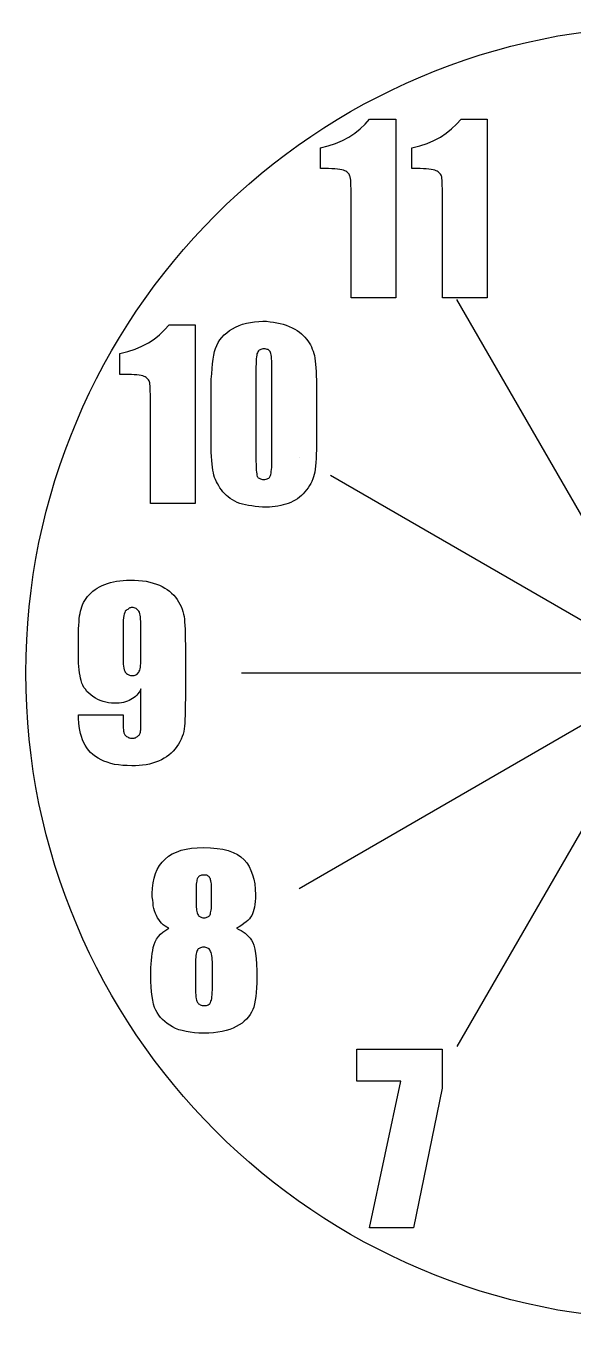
# Model space of a CAD drawing. Header units: metres. Extents: x -6 to 6, y -6 to 6.
# Drawn here: x -6 to -0.92, y -6 to 6 of the extents above; entities that cross this region are included whole.
import ezdxf

# ---------------------------------------------------------------- set-up
doc = ezdxf.new("R2010")
doc.units = ezdxf.units.M

msp = doc.modelspace()

# ---------------------------------------------------------------- linework, layer by layer
at = {"layer": '14', "color": 14, "linetype": 'CONTINUOUS'}
for p, q in [((-2.947, 5.004), (-2.897, 5.044)), ((-2.897, 5.044), (-2.851, 5.088)), ((-2.851, 5.088), (-2.81, 5.136)), ((-2.81, 5.136), (-2.567, 5.136)), ((-2.567, 5.136), (-2.567, 3.479)), ((-2.098, 5.004), (-2.049, 5.044)), ((-2.049, 5.044), (-2.003, 5.088)), ((-2.003, 5.088), (-1.961, 5.136)), ((-1.961, 5.136), (-1.719, 5.136)), ((-1.719, 5.136), (-1.719, 3.479)), ((-3.125, 4.91), (-3.062, 4.938)), ((-3.062, 4.938), (-3.002, 4.969)), ((-3.002, 4.969), (-2.947, 5.004)), ((-2.276, 4.91), (-2.213, 4.938)), ((-2.213, 4.938), (-2.153, 4.969)), ((-2.153, 4.969), (-2.098, 5.004)), ((-3.266, 4.87), (-3.194, 4.889)), ((-3.266, 4.677), (-3.266, 4.87)), ((-3.194, 4.889), (-3.125, 4.91)), ((-2.417, 4.87), (-2.345, 4.889)), ((-2.417, 4.677), (-2.417, 4.87)), ((-2.345, 4.889), (-2.276, 4.91)), ((-3.224, 4.677), (-3.266, 4.677)), ((-3.191, 4.677), (-3.224, 4.677)), ((-3.16, 4.675), (-3.191, 4.677)), ((-3.132, 4.674), (-3.16, 4.675)), ((-3.108, 4.672), (-3.132, 4.674)), ((-3.086, 4.669), (-3.108, 4.672)), ((-3.068, 4.666), (-3.086, 4.669)), ((-3.052, 4.662), (-3.068, 4.666)), ((-3.04, 4.657), (-3.052, 4.662)), ((-3.031, 4.652), (-3.04, 4.657)), ((-3.022, 4.646), (-3.031, 4.652)), ((-3.014, 4.64), (-3.022, 4.646)), ((-3.006, 4.632), (-3.014, 4.64)), ((-3, 4.625), (-3.006, 4.632)), ((-2.996, 4.617), (-3, 4.625)), ((-2.993, 4.608), (-2.996, 4.617)), ((-2.99, 4.599), (-2.993, 4.608)), ((-2.988, 4.586), (-2.99, 4.599)), ((-2.985, 4.569), (-2.988, 4.586)), ((-2.983, 4.548), (-2.985, 4.569)), ((-2.376, 4.677), (-2.417, 4.677)), ((-2.342, 4.677), (-2.376, 4.677)), ((-2.311, 4.675), (-2.342, 4.677)), ((-2.284, 4.674), (-2.311, 4.675)), ((-2.259, 4.672), (-2.284, 4.674)), ((-2.238, 4.669), (-2.259, 4.672)), ((-2.219, 4.666), (-2.238, 4.669)), ((-2.204, 4.662), (-2.219, 4.666)), ((-2.192, 4.657), (-2.204, 4.662)), ((-2.182, 4.652), (-2.192, 4.657)), ((-2.173, 4.646), (-2.182, 4.652)), ((-2.166, 4.64), (-2.173, 4.646)), ((-2.158, 4.632), (-2.166, 4.64)), ((-2.152, 4.625), (-2.158, 4.632)), ((-2.147, 4.617), (-2.152, 4.625)), ((-2.144, 4.608), (-2.147, 4.617)), ((-2.141, 4.599), (-2.144, 4.608)), ((-2.139, 4.586), (-2.141, 4.599)), ((-2.136, 4.569), (-2.139, 4.586)), ((-2.135, 4.548), (-2.136, 4.569)), ((-2.983, 4.52), (-2.983, 4.548)), ((-2.982, 4.49), (-2.983, 4.52)), ((-2.98, 4.454), (-2.982, 4.49)), ((-2.98, 4.413), (-2.98, 4.454)), ((-2.135, 4.52), (-2.135, 4.548)), ((-2.133, 4.49), (-2.135, 4.52)), ((-2.132, 4.454), (-2.133, 4.49)), ((-2.132, 4.413), (-2.132, 4.454)), ((-2.98, 4.367), (-2.98, 4.413)), ((-2.98, 3.479), (-2.98, 4.367)), ((-2.132, 4.367), (-2.132, 4.413)), ((-2.132, 3.479), (-2.132, 4.367)), ((-2.567, 3.479), (-2.98, 3.479)), ((-1.719, 3.479), (-2.132, 3.479)), ((-0.043, 0.074), (-2, 3.464)), ((-3.988, 3.234), (-3.953, 3.244)), ((-3.953, 3.244), (-3.916, 3.251)), ((-3.916, 3.251), (-3.879, 3.256)), ((-3.879, 3.256), (-3.839, 3.259)), ((-3.839, 3.259), (-3.8, 3.261)), ((-3.8, 3.261), (-3.766, 3.261)), ((-3.766, 3.261), (-3.732, 3.257)), ((-3.732, 3.257), (-3.701, 3.254)), ((-3.701, 3.254), (-3.671, 3.248)), ((-3.671, 3.248), (-3.64, 3.242)), ((-3.64, 3.242), (-3.611, 3.234)), ((-4.808, 3.096), (-4.759, 3.136)), ((-4.759, 3.136), (-4.713, 3.181)), ((-4.713, 3.181), (-4.671, 3.228)), ((-4.671, 3.228), (-4.429, 3.228)), ((-4.429, 3.228), (-4.429, 1.572)), ((-4.18, 3.112), (-4.159, 3.135)), ((-4.159, 3.135), (-4.136, 3.155)), ((-4.136, 3.155), (-4.111, 3.175)), ((-4.111, 3.175), (-4.082, 3.191)), ((-4.082, 3.191), (-4.053, 3.208)), ((-4.053, 3.208), (-4.021, 3.222)), ((-4.021, 3.222), (-3.988, 3.234)), ((-3.611, 3.234), (-3.583, 3.224)), ((-3.583, 3.224), (-3.555, 3.213)), ((-3.555, 3.213), (-3.529, 3.201)), ((-3.529, 3.201), (-3.505, 3.188)), ((-3.505, 3.188), (-3.482, 3.175)), ((-3.482, 3.175), (-3.462, 3.161)), ((-3.462, 3.161), (-3.442, 3.145)), ((-3.442, 3.145), (-3.425, 3.13)), ((-3.425, 3.13), (-3.41, 3.113)), ((-5.055, 2.981), (-4.986, 3.003)), ((-4.986, 3.003), (-4.923, 3.03)), ((-4.923, 3.03), (-4.863, 3.061)), ((-4.863, 3.061), (-4.808, 3.096)), ((-4.248, 2.98), (-4.239, 3.01)), ((-4.239, 3.01), (-4.228, 3.038)), ((-4.228, 3.038), (-4.214, 3.064)), ((-4.214, 3.064), (-4.199, 3.089)), ((-4.199, 3.089), (-4.18, 3.112)), ((-3.82, 3.001), (-3.827, 2.996)), ((-3.81, 3.004), (-3.82, 3.001)), ((-3.801, 3.006), (-3.81, 3.004)), ((-3.79, 3.006), (-3.801, 3.006)), ((-3.778, 3.006), (-3.79, 3.006)), ((-3.769, 3.004), (-3.778, 3.006)), ((-3.76, 3.001), (-3.769, 3.004)), ((-3.75, 2.998), (-3.76, 3.001)), ((-3.41, 3.113), (-3.394, 3.096)), ((-3.394, 3.096), (-3.382, 3.079)), ((-3.382, 3.079), (-3.37, 3.061)), ((-3.37, 3.061), (-3.359, 3.043)), ((-3.359, 3.043), (-3.35, 3.024)), ((-3.35, 3.024), (-3.342, 3.004)), ((-3.342, 3.004), (-3.334, 2.984)), ((-5.127, 2.963), (-5.055, 2.981)), ((-5.127, 2.769), (-5.127, 2.963)), ((-4.269, 2.868), (-4.263, 2.909)), ((-4.263, 2.909), (-4.257, 2.946)), ((-4.257, 2.946), (-4.248, 2.98)), ((-3.862, 2.912), (-3.864, 2.891)), ((-3.864, 2.891), (-3.864, 2.866)), ((-3.859, 2.93), (-3.862, 2.912)), ((-3.858, 2.947), (-3.859, 2.93)), ((-3.855, 2.96), (-3.858, 2.947)), ((-3.85, 2.97), (-3.855, 2.96)), ((-3.847, 2.978), (-3.85, 2.97)), ((-3.841, 2.986), (-3.847, 2.978)), ((-3.835, 2.992), (-3.841, 2.986)), ((-3.827, 2.996), (-3.835, 2.992)), ((-3.744, 2.993), (-3.75, 2.998)), ((-3.738, 2.987), (-3.744, 2.993)), ((-3.734, 2.98), (-3.738, 2.987)), ((-3.729, 2.972), (-3.734, 2.98)), ((-3.726, 2.963), (-3.729, 2.972)), ((-3.724, 2.949), (-3.726, 2.963)), ((-3.721, 2.934), (-3.724, 2.949)), ((-3.72, 2.915), (-3.721, 2.934)), ((-3.718, 2.892), (-3.72, 2.915)), ((-3.718, 2.868), (-3.718, 2.892)), ((-3.334, 2.984), (-3.328, 2.963)), ((-3.328, 2.963), (-3.322, 2.943)), ((-3.322, 2.943), (-3.317, 2.92)), ((-3.317, 2.92), (-3.314, 2.892)), ((-3.314, 2.892), (-3.311, 2.863)), ((-5.086, 2.769), (-5.127, 2.769)), ((-5.052, 2.769), (-5.086, 2.769)), ((-5.021, 2.768), (-5.052, 2.769)), ((-4.994, 2.766), (-5.021, 2.768)), ((-4.969, 2.765), (-4.994, 2.766)), ((-4.947, 2.762), (-4.969, 2.765)), ((-4.929, 2.758), (-4.947, 2.762)), ((-4.279, 2.723), (-4.275, 2.775)), ((-4.275, 2.775), (-4.272, 2.823)), ((-4.272, 2.823), (-4.269, 2.868)), ((-3.864, 2.866), (-3.866, 2.838)), ((-3.866, 2.838), (-3.866, 2.808)), ((-3.866, 2.808), (-3.866, 1.999)), ((-3.717, 2.838), (-3.718, 2.868)), ((-3.717, 2.808), (-3.717, 2.838)), ((-3.717, 1.986), (-3.717, 2.808)), ((-3.311, 2.863), (-3.308, 2.831)), ((-3.308, 2.831), (-3.307, 2.795)), ((-3.307, 2.795), (-3.305, 2.755)), ((-4.914, 2.754), (-4.929, 2.758)), ((-4.901, 2.749), (-4.914, 2.754)), ((-4.892, 2.745), (-4.901, 2.749)), ((-4.883, 2.739), (-4.892, 2.745)), ((-4.875, 2.732), (-4.883, 2.739)), ((-4.868, 2.725), (-4.875, 2.732)), ((-4.862, 2.717), (-4.868, 2.725)), ((-4.857, 2.709), (-4.862, 2.717)), ((-4.854, 2.7), (-4.857, 2.709)), ((-4.851, 2.691), (-4.854, 2.7)), ((-4.849, 2.679), (-4.851, 2.691)), ((-4.846, 2.662), (-4.849, 2.679)), ((-4.845, 2.64), (-4.846, 2.662)), ((-4.845, 2.613), (-4.845, 2.64)), ((-4.279, 2.668), (-4.279, 2.723)), ((-4.279, 2.089), (-4.279, 2.668)), ((-3.305, 2.755), (-3.304, 2.714)), ((-3.304, 2.714), (-3.304, 2.668)), ((-3.304, 2.668), (-3.304, 2.115)), ((-4.843, 2.582), (-4.845, 2.613)), ((-4.842, 2.547), (-4.843, 2.582)), ((-4.842, 2.505), (-4.842, 2.547)), ((-4.842, 2.459), (-4.842, 2.505)), ((-4.842, 1.572), (-4.842, 2.459)), ((-4.279, 2.048), (-4.279, 2.089)), ((-4.277, 2.008), (-4.279, 2.048)), ((-3.304, 2.069), (-3.305, 2.028)), ((-3.304, 2.115), (-3.304, 2.069)), ((-4.275, 1.971), (-4.277, 2.008)), ((-4.272, 1.937), (-4.275, 1.971)), ((-4.269, 1.908), (-4.272, 1.937)), ((-3.866, 1.999), (-3.866, 1.963)), ((-3.866, 1.963), (-3.864, 1.932)), ((-3.864, 1.932), (-3.864, 1.906)), ((-3.718, 1.931), (-3.717, 1.957)), ((-3.718, 1.906), (-3.718, 1.931)), ((-3.717, 1.957), (-3.717, 1.986)), ((-3.464, 2), (-3.464, 2)), ((-3.308, 1.952), (-3.311, 1.919)), ((-3.307, 1.988), (-3.308, 1.952)), ((-3.305, 2.028), (-3.307, 1.988)), ((-4.265, 1.88), (-4.269, 1.908)), ((-4.26, 1.856), (-4.265, 1.88)), ((-4.254, 1.834), (-4.26, 1.856)), ((-4.248, 1.814), (-4.254, 1.834)), ((-4.24, 1.794), (-4.248, 1.814)), ((-3.864, 1.906), (-3.862, 1.882)), ((-3.862, 1.882), (-3.859, 1.862)), ((-3.859, 1.862), (-3.858, 1.847)), ((-3.858, 1.847), (-3.855, 1.833)), ((-3.855, 1.833), (-3.852, 1.823)), ((-3.852, 1.823), (-3.847, 1.817)), ((-3.847, 1.817), (-3.843, 1.811)), ((-3.843, 1.811), (-3.836, 1.807)), ((-3.836, 1.807), (-3.83, 1.802)), ((-3.83, 1.802), (-3.821, 1.799)), ((-3.761, 1.799), (-3.753, 1.804)), ((-3.753, 1.804), (-3.746, 1.808)), ((-3.746, 1.808), (-3.74, 1.814)), ((-3.74, 1.814), (-3.735, 1.82)), ((-3.735, 1.82), (-3.73, 1.83)), ((-3.73, 1.83), (-3.727, 1.839)), ((-3.727, 1.839), (-3.724, 1.853)), ((-3.724, 1.853), (-3.723, 1.868)), ((-3.723, 1.868), (-3.72, 1.886)), ((-3.72, 1.886), (-3.718, 1.906)), ((-3.33, 1.819), (-3.337, 1.799)), ((-3.324, 1.84), (-3.33, 1.819)), ((-3.319, 1.863), (-3.324, 1.84)), ((-3.314, 1.89), (-3.319, 1.863)), ((-3.311, 1.919), (-3.314, 1.89)), ((-0.074, 0.043), (-3.173, 1.832)), ((-4.231, 1.774), (-4.24, 1.794)), ((-4.222, 1.756), (-4.231, 1.774)), ((-4.209, 1.736), (-4.222, 1.756)), ((-4.199, 1.718), (-4.209, 1.736)), ((-4.185, 1.699), (-4.199, 1.718)), ((-4.171, 1.681), (-4.185, 1.699)), ((-4.156, 1.664), (-4.171, 1.681)), ((-3.821, 1.799), (-3.813, 1.796)), ((-3.813, 1.796), (-3.803, 1.794)), ((-3.803, 1.794), (-3.792, 1.794)), ((-3.792, 1.794), (-3.781, 1.794)), ((-3.781, 1.794), (-3.77, 1.796)), ((-3.77, 1.796), (-3.761, 1.799)), ((-3.394, 1.699), (-3.41, 1.679)), ((-3.379, 1.718), (-3.394, 1.699)), ((-3.367, 1.738), (-3.379, 1.718)), ((-3.356, 1.757), (-3.367, 1.738)), ((-3.345, 1.777), (-3.356, 1.757)), ((-3.337, 1.799), (-3.345, 1.777)), ((-4.429, 1.572), (-4.842, 1.572)), ((-4.139, 1.647), (-4.156, 1.664)), ((-4.122, 1.632), (-4.139, 1.647)), ((-4.104, 1.618), (-4.122, 1.632)), ((-4.082, 1.605), (-4.104, 1.618)), ((-4.061, 1.593), (-4.082, 1.605)), ((-4.039, 1.582), (-4.061, 1.593)), ((-4.014, 1.573), (-4.039, 1.582)), ((-3.99, 1.566), (-4.014, 1.573)), ((-3.962, 1.559), (-3.99, 1.566)), ((-3.588, 1.564), (-3.611, 1.558)), ((-3.565, 1.572), (-3.588, 1.564)), ((-3.542, 1.581), (-3.565, 1.572)), ((-3.52, 1.592), (-3.542, 1.581)), ((-3.5, 1.602), (-3.52, 1.592)), ((-3.48, 1.616), (-3.5, 1.602)), ((-3.462, 1.63), (-3.48, 1.616)), ((-3.443, 1.645), (-3.462, 1.63)), ((-3.425, 1.662), (-3.443, 1.645)), ((-3.41, 1.679), (-3.425, 1.662)), ((-3.935, 1.553), (-3.962, 1.559)), ((-3.904, 1.549), (-3.935, 1.553)), ((-3.872, 1.544), (-3.904, 1.549)), ((-3.839, 1.541), (-3.872, 1.544)), ((-3.804, 1.539), (-3.839, 1.541)), ((-3.769, 1.539), (-3.804, 1.539)), ((-3.74, 1.539), (-3.769, 1.539)), ((-3.714, 1.541), (-3.74, 1.539)), ((-3.687, 1.544), (-3.714, 1.541)), ((-3.661, 1.547), (-3.687, 1.544)), ((-3.635, 1.552), (-3.661, 1.547)), ((-3.611, 1.558), (-3.635, 1.552)), ((-5.215, 0.838), (-5.187, 0.845)), ((-5.187, 0.845), (-5.158, 0.851)), ((-5.158, 0.851), (-5.129, 0.854)), ((-5.129, 0.854), (-5.098, 0.857)), ((-5.098, 0.857), (-5.066, 0.861)), ((-5.066, 0.861), (-5.032, 0.861)), ((-5.032, 0.861), (-4.992, 0.861)), ((-4.992, 0.861), (-4.954, 0.857)), ((-4.954, 0.857), (-4.917, 0.854)), ((-4.917, 0.854), (-4.882, 0.85)), ((-4.882, 0.85), (-4.85, 0.842)), ((-4.85, 0.842), (-4.817, 0.834)), ((-5.427, 0.709), (-5.411, 0.725)), ((-5.411, 0.725), (-5.395, 0.742)), ((-5.395, 0.742), (-5.378, 0.758)), ((-5.378, 0.758), (-5.358, 0.773)), ((-5.358, 0.773), (-5.338, 0.787)), ((-5.338, 0.787), (-5.316, 0.799)), ((-5.316, 0.799), (-5.293, 0.81)), ((-5.293, 0.81), (-5.267, 0.821)), ((-5.267, 0.821), (-5.243, 0.83)), ((-5.243, 0.83), (-5.215, 0.838)), ((-4.817, 0.834), (-4.788, 0.825)), ((-4.788, 0.825), (-4.761, 0.814)), ((-4.761, 0.814), (-4.734, 0.802)), ((-4.734, 0.802), (-4.71, 0.788)), ((-4.71, 0.788), (-4.688, 0.775)), ((-4.688, 0.775), (-4.667, 0.758)), ((-4.667, 0.758), (-4.647, 0.741)), ((-4.647, 0.741), (-4.628, 0.722)), ((-4.628, 0.722), (-4.612, 0.702)), ((-5.488, 0.593), (-5.481, 0.613)), ((-5.481, 0.613), (-5.473, 0.633)), ((-5.473, 0.633), (-5.464, 0.653)), ((-5.464, 0.653), (-5.453, 0.672)), ((-5.453, 0.672), (-5.441, 0.69)), ((-5.441, 0.69), (-5.427, 0.709)), ((-5.035, 0.603), (-5.041, 0.6)), ((-5.028, 0.604), (-5.035, 0.603)), ((-5.022, 0.606), (-5.028, 0.604)), ((-5.014, 0.606), (-5.022, 0.606)), ((-5.003, 0.606), (-5.014, 0.606)), ((-4.994, 0.604), (-5.003, 0.606)), ((-4.985, 0.601), (-4.994, 0.604)), ((-4.977, 0.598), (-4.985, 0.601)), ((-4.612, 0.702), (-4.596, 0.682)), ((-4.596, 0.682), (-4.582, 0.661)), ((-4.582, 0.661), (-4.57, 0.638)), ((-4.57, 0.638), (-4.559, 0.616)), ((-4.559, 0.616), (-4.55, 0.593)), ((-5.505, 0.475), (-5.504, 0.503)), ((-5.504, 0.503), (-5.501, 0.529)), ((-5.501, 0.529), (-5.497, 0.552)), ((-5.497, 0.552), (-5.493, 0.572)), ((-5.493, 0.572), (-5.488, 0.593)), ((-5.097, 0.491), (-5.098, 0.466)), ((-5.094, 0.512), (-5.097, 0.491)), ((-5.091, 0.532), (-5.094, 0.512)), ((-5.088, 0.547), (-5.091, 0.532)), ((-5.083, 0.561), (-5.088, 0.547)), ((-5.077, 0.572), (-5.083, 0.561)), ((-5.069, 0.58), (-5.077, 0.572)), ((-5.063, 0.586), (-5.069, 0.58)), ((-5.055, 0.59), (-5.063, 0.586)), ((-5.049, 0.595), (-5.055, 0.59)), ((-5.041, 0.6), (-5.049, 0.595)), ((-4.969, 0.592), (-4.977, 0.598)), ((-4.963, 0.587), (-4.969, 0.592)), ((-4.957, 0.58), (-4.963, 0.587)), ((-4.951, 0.572), (-4.957, 0.58)), ((-4.946, 0.563), (-4.951, 0.572)), ((-4.943, 0.55), (-4.946, 0.563)), ((-4.94, 0.537), (-4.943, 0.55)), ((-4.937, 0.52), (-4.94, 0.537)), ((-4.936, 0.5), (-4.937, 0.52)), ((-4.934, 0.478), (-4.936, 0.5)), ((-4.55, 0.593), (-4.543, 0.57)), ((-4.543, 0.57), (-4.536, 0.547)), ((-4.536, 0.547), (-4.532, 0.524)), ((-4.532, 0.524), (-4.529, 0.5)), ((-4.529, 0.5), (-4.527, 0.474)), ((-5.511, 0.335), (-5.51, 0.374)), ((-5.51, 0.411), (-5.508, 0.444)), ((-5.51, 0.374), (-5.51, 0.411)), ((-5.508, 0.444), (-5.505, 0.475)), ((-5.098, 0.466), (-5.098, 0.44)), ((-5.098, 0.44), (-5.098, 0.13)), ((-4.932, 0.455), (-4.934, 0.478)), ((-4.932, 0.429), (-4.932, 0.455)), ((-4.932, 0.13), (-4.932, 0.429)), ((-4.527, 0.474), (-4.524, 0.441)), ((-4.524, 0.441), (-4.523, 0.405)), ((-4.523, 0.405), (-4.521, 0.36)), ((-4.521, 0.36), (-4.521, 0.312)), ((-5.511, 0.292), (-5.511, 0.335)), ((-5.511, 0.16), (-5.511, 0.292)), ((-4.521, 0.312), (-4.519, 0.257)), ((-4.519, 0.257), (-4.519, 0.197)), ((-5.511, 0.125), (-5.511, 0.16)), ((-5.51, 0.091), (-5.511, 0.125)), ((-5.098, 0.13), (-5.098, 0.105)), ((-4.932, 0.108), (-4.932, 0.13)), ((-4.519, 0.197), (-4.519, 0.131)), ((-4.519, 0.131), (-4.519, -0.097)), ((-6, 0), (-6, 0)), ((-5.508, 0.059), (-5.51, 0.091)), ((-5.505, 0.03), (-5.508, 0.059)), ((-5.502, 0.001), (-5.505, 0.03)), ((-5.497, -0.025), (-5.502, 0.001)), ((-5.098, 0.105), (-5.097, 0.082)), ((-5.097, 0.082), (-5.095, 0.062)), ((-5.095, 0.062), (-5.092, 0.045)), ((-5.092, 0.045), (-5.088, 0.03)), ((-5.088, 0.03), (-5.083, 0.018)), ((-5.083, 0.018), (-5.077, 0.008)), ((-5.077, 0.008), (-5.071, 0.001)), ((-5.071, 0.001), (-5.065, -0.005)), ((-4.963, -0.007), (-4.957, 0.001)), ((-4.957, 0.001), (-4.952, 0.007)), ((-4.952, 0.007), (-4.948, 0.016)), ((-4.948, 0.016), (-4.943, 0.027)), ((-4.943, 0.027), (-4.94, 0.039)), ((-4.94, 0.039), (-4.937, 0.053)), ((-4.937, 0.053), (-4.936, 0.07)), ((-4.936, 0.07), (-4.934, 0.088)), ((-4.934, 0.088), (-4.932, 0.108)), ((-0.086, 0), (-4, 0)), ((-5.493, -0.048), (-5.497, -0.025)), ((-5.488, -0.071), (-5.493, -0.048)), ((-5.481, -0.093), (-5.488, -0.071)), ((-5.471, -0.113), (-5.481, -0.093)), ((-5.461, -0.133), (-5.471, -0.113)), ((-5.065, -0.005), (-5.057, -0.01)), ((-5.057, -0.01), (-5.051, -0.015)), ((-5.051, -0.015), (-5.043, -0.018)), ((-5.043, -0.018), (-5.037, -0.021)), ((-5.037, -0.021), (-5.029, -0.022)), ((-5.029, -0.022), (-5.023, -0.024)), ((-5.023, -0.024), (-5.015, -0.024)), ((-5.015, -0.024), (-5.005, -0.024)), ((-5.005, -0.024), (-4.995, -0.022)), ((-4.995, -0.022), (-4.986, -0.019)), ((-4.986, -0.019), (-4.979, -0.016)), ((-4.979, -0.016), (-4.971, -0.012)), ((-4.971, -0.012), (-4.963, -0.007)), ((-4.519, -0.097), (-4.519, -0.17)), ((-0.074, -0.043), (-3.464, -2)), ((-0.043, -0.074), (-2, -3.464)), ((-5.448, -0.151), (-5.461, -0.133)), ((-5.433, -0.17), (-5.448, -0.151)), ((-5.416, -0.187), (-5.433, -0.17)), ((-5.398, -0.203), (-5.416, -0.187)), ((-5.378, -0.219), (-5.398, -0.203)), ((-5.355, -0.233), (-5.378, -0.219)), ((-5.332, -0.246), (-5.355, -0.233)), ((-5.009, -0.237), (-5.025, -0.246)), ((-4.995, -0.228), (-5.009, -0.237)), ((-4.983, -0.217), (-4.995, -0.228)), ((-4.971, -0.205), (-4.983, -0.217)), ((-4.96, -0.193), (-4.971, -0.205)), ((-4.949, -0.177), (-4.96, -0.193)), ((-4.94, -0.164), (-4.949, -0.177)), ((-4.932, -0.147), (-4.94, -0.164)), ((-4.932, -0.411), (-4.932, -0.147)), ((-4.519, -0.234), (-4.521, -0.292)), ((-4.519, -0.17), (-4.519, -0.234)), ((-5.309, -0.256), (-5.332, -0.246)), ((-5.284, -0.265), (-5.309, -0.256)), ((-5.258, -0.271), (-5.284, -0.265)), ((-5.232, -0.277), (-5.258, -0.271)), ((-5.204, -0.279), (-5.232, -0.277)), ((-5.177, -0.28), (-5.204, -0.279)), ((-5.155, -0.28), (-5.177, -0.28)), ((-5.134, -0.279), (-5.155, -0.28)), ((-5.112, -0.276), (-5.134, -0.279)), ((-5.094, -0.273), (-5.112, -0.276)), ((-5.075, -0.268), (-5.094, -0.273)), ((-5.057, -0.262), (-5.075, -0.268)), ((-5.04, -0.254), (-5.057, -0.262)), ((-5.025, -0.246), (-5.04, -0.254)), ((-4.521, -0.345), (-4.523, -0.391)), ((-4.521, -0.292), (-4.521, -0.345)), ((-5.511, -0.388), (-5.098, -0.388)), ((-5.511, -0.426), (-5.511, -0.388)), ((-5.508, -0.461), (-5.511, -0.426)), ((-5.505, -0.497), (-5.508, -0.461)), ((-5.098, -0.388), (-5.098, -0.415)), ((-5.098, -0.415), (-5.098, -0.44)), ((-5.098, -0.44), (-5.098, -0.463)), ((-5.098, -0.463), (-5.097, -0.481)), ((-4.932, -0.434), (-4.932, -0.411)), ((-4.932, -0.454), (-4.932, -0.434)), ((-4.932, -0.472), (-4.932, -0.454)), ((-4.932, -0.489), (-4.932, -0.472)), ((-4.526, -0.466), (-4.527, -0.494)), ((-4.524, -0.432), (-4.526, -0.466)), ((-4.523, -0.391), (-4.524, -0.432)), ((-5.499, -0.53), (-5.505, -0.497)), ((-5.493, -0.561), (-5.499, -0.53)), ((-5.484, -0.59), (-5.493, -0.561)), ((-5.474, -0.619), (-5.484, -0.59)), ((-5.097, -0.481), (-5.097, -0.498)), ((-5.097, -0.498), (-5.097, -0.512)), ((-5.097, -0.512), (-5.095, -0.524)), ((-5.095, -0.524), (-5.095, -0.534)), ((-5.095, -0.534), (-5.094, -0.541)), ((-5.094, -0.541), (-5.092, -0.547)), ((-5.092, -0.547), (-5.091, -0.555)), ((-5.091, -0.555), (-5.088, -0.561)), ((-5.088, -0.561), (-5.084, -0.567)), ((-5.084, -0.567), (-5.08, -0.573)), ((-5.08, -0.573), (-5.075, -0.578)), ((-5.075, -0.578), (-5.071, -0.584)), ((-5.071, -0.584), (-5.065, -0.589)), ((-5.065, -0.589), (-5.058, -0.593)), ((-5.058, -0.593), (-5.051, -0.596)), ((-5.051, -0.596), (-5.045, -0.6)), ((-5.045, -0.6), (-5.037, -0.601)), ((-4.988, -0.601), (-4.982, -0.6)), ((-4.982, -0.6), (-4.975, -0.596)), ((-4.975, -0.596), (-4.969, -0.593)), ((-4.969, -0.593), (-4.963, -0.589)), ((-4.963, -0.589), (-4.959, -0.584)), ((-4.959, -0.584), (-4.954, -0.58)), ((-4.954, -0.58), (-4.949, -0.575)), ((-4.949, -0.575), (-4.945, -0.569)), ((-4.945, -0.569), (-4.942, -0.563)), ((-4.942, -0.563), (-4.94, -0.557)), ((-4.94, -0.557), (-4.937, -0.549)), ((-4.937, -0.549), (-4.936, -0.543)), ((-4.936, -0.535), (-4.934, -0.526)), ((-4.936, -0.543), (-4.936, -0.535)), ((-4.934, -0.503), (-4.932, -0.489)), ((-4.934, -0.515), (-4.934, -0.503)), ((-4.934, -0.526), (-4.934, -0.515)), ((-4.55, -0.59), (-4.559, -0.615)), ((-4.541, -0.567), (-4.55, -0.59)), ((-4.535, -0.543), (-4.541, -0.567)), ((-4.53, -0.518), (-4.535, -0.543)), ((-4.527, -0.494), (-4.53, -0.518)), ((-5.462, -0.646), (-5.474, -0.619)), ((-5.45, -0.67), (-5.462, -0.646)), ((-5.435, -0.693), (-5.45, -0.67)), ((-5.418, -0.716), (-5.435, -0.693)), ((-5.399, -0.736), (-5.418, -0.716)), ((-5.037, -0.601), (-5.028, -0.603)), ((-5.028, -0.603), (-5.02, -0.604)), ((-5.02, -0.604), (-5.011, -0.604)), ((-5.011, -0.604), (-5.003, -0.604)), ((-5.003, -0.604), (-4.995, -0.603)), ((-4.995, -0.603), (-4.988, -0.601)), ((-4.615, -0.704), (-4.633, -0.724)), ((-4.599, -0.682), (-4.615, -0.704)), ((-4.584, -0.659), (-4.599, -0.682)), ((-4.57, -0.638), (-4.584, -0.659)), ((-4.559, -0.615), (-4.57, -0.638)), ((-5.378, -0.756), (-5.399, -0.736)), ((-5.355, -0.773), (-5.378, -0.756)), ((-5.33, -0.79), (-5.355, -0.773)), ((-5.302, -0.804), (-5.33, -0.79)), ((-5.275, -0.818), (-5.302, -0.804)), ((-5.244, -0.828), (-5.275, -0.818)), ((-5.21, -0.839), (-5.244, -0.828)), ((-5.177, -0.847), (-5.21, -0.839)), ((-4.825, -0.836), (-4.854, -0.844)), ((-4.796, -0.827), (-4.825, -0.836)), ((-4.768, -0.816), (-4.796, -0.827)), ((-4.742, -0.804), (-4.768, -0.816)), ((-4.718, -0.791), (-4.742, -0.804)), ((-4.695, -0.776), (-4.718, -0.791)), ((-4.673, -0.761), (-4.695, -0.776)), ((-4.652, -0.742), (-4.673, -0.761)), ((-4.633, -0.724), (-4.652, -0.742)), ((-5.14, -0.853), (-5.177, -0.847)), ((-5.101, -0.857), (-5.14, -0.853)), ((-5.06, -0.859), (-5.101, -0.857)), ((-5.017, -0.861), (-5.06, -0.859)), ((-4.983, -0.861), (-5.017, -0.861)), ((-4.949, -0.857), (-4.983, -0.861)), ((-4.916, -0.854), (-4.949, -0.857)), ((-4.885, -0.85), (-4.916, -0.854)), ((-4.854, -0.844), (-4.885, -0.85)), ((-4.676, -1.699), (-4.641, -1.678)), ((-4.641, -1.678), (-4.602, -1.66)), ((-4.602, -1.66), (-4.559, -1.644)), ((-4.559, -1.644), (-4.513, -1.633)), ((-4.513, -1.633), (-4.463, -1.624)), ((-4.463, -1.624), (-4.409, -1.62)), ((-4.409, -1.62), (-4.352, -1.618)), ((-4.352, -1.618), (-4.286, -1.62)), ((-4.286, -1.62), (-4.226, -1.626)), ((-4.226, -1.626), (-4.171, -1.633)), ((-4.171, -1.633), (-4.122, -1.646)), ((-4.122, -1.646), (-4.077, -1.663)), ((-4.077, -1.663), (-4.037, -1.683)), ((-4.78, -1.821), (-4.759, -1.785)), ((-4.759, -1.785), (-4.736, -1.753)), ((-4.736, -1.753), (-4.708, -1.726)), ((-4.708, -1.726), (-4.676, -1.699)), ((-4.037, -1.683), (-4.004, -1.706)), ((-4.004, -1.706), (-3.974, -1.732)), ((-3.974, -1.732), (-3.95, -1.761)), ((-3.95, -1.761), (-3.928, -1.795)), ((-3.928, -1.795), (-3.911, -1.83)), ((-4.819, -1.945), (-4.81, -1.901)), ((-4.81, -1.901), (-4.797, -1.859)), ((-4.797, -1.859), (-4.78, -1.821)), ((-4.409, -1.91), (-4.412, -1.921)), ((-4.406, -1.902), (-4.409, -1.91)), ((-4.401, -1.896), (-4.406, -1.902)), ((-4.397, -1.89), (-4.401, -1.896)), ((-4.391, -1.884), (-4.397, -1.89)), ((-4.384, -1.881), (-4.391, -1.884)), ((-4.377, -1.878), (-4.384, -1.881)), ((-4.369, -1.874), (-4.377, -1.878)), ((-4.36, -1.873), (-4.369, -1.874)), ((-4.349, -1.873), (-4.36, -1.873)), ((-4.34, -1.873), (-4.349, -1.873)), ((-4.329, -1.874), (-4.34, -1.873)), ((-4.321, -1.876), (-4.329, -1.874)), ((-4.314, -1.879), (-4.321, -1.876)), ((-4.308, -1.884), (-4.314, -1.879)), ((-4.301, -1.888), (-4.308, -1.884)), ((-4.295, -1.894), (-4.301, -1.888)), ((-4.292, -1.901), (-4.295, -1.894)), ((-4.288, -1.908), (-4.292, -1.901)), ((-4.285, -1.917), (-4.288, -1.908)), ((-4.283, -1.928), (-4.285, -1.917)), ((-3.911, -1.83), (-3.896, -1.87)), ((-3.896, -1.87), (-3.885, -1.911)), ((-3.885, -1.911), (-3.876, -1.956)), ((-4.827, -2.045), (-4.825, -1.994)), ((-4.825, -1.994), (-4.819, -1.945)), ((-4.418, -1.974), (-4.42, -1.993)), ((-4.42, -1.993), (-4.42, -2.011)), ((-4.42, -2.011), (-4.42, -2.137)), ((-4.417, -1.944), (-4.418, -1.959)), ((-4.418, -1.959), (-4.418, -1.974)), ((-4.414, -1.931), (-4.417, -1.944)), ((-4.412, -1.921), (-4.414, -1.931)), ((-4.28, -1.942), (-4.283, -1.928)), ((-4.278, -1.956), (-4.28, -1.942)), ((-4.278, -1.973), (-4.278, -1.956)), ((-4.277, -1.991), (-4.278, -1.973)), ((-4.277, -2.011), (-4.277, -1.991)), ((-4.277, -2.125), (-4.277, -2.011)), ((-3.876, -1.956), (-3.872, -2.005)), ((-3.872, -2.005), (-3.87, -2.056)), ((-4.827, -2.076), (-4.827, -2.045)), ((-4.823, -2.105), (-4.827, -2.076)), ((-4.82, -2.132), (-4.823, -2.105)), ((-4.817, -2.159), (-4.82, -2.132)), ((-4.811, -2.183), (-4.817, -2.159)), ((-4.42, -2.137), (-4.42, -2.155)), ((-4.42, -2.155), (-4.418, -2.171)), ((-4.278, -2.165), (-4.277, -2.146)), ((-4.277, -2.146), (-4.277, -2.125)), ((-3.875, -2.146), (-3.879, -2.171)), ((-3.872, -2.119), (-3.875, -2.146)), ((-3.87, -2.088), (-3.872, -2.119)), ((-3.87, -2.056), (-3.87, -2.088)), ((-4.805, -2.206), (-4.811, -2.183)), ((-4.797, -2.229), (-4.805, -2.206)), ((-4.788, -2.249), (-4.797, -2.229)), ((-4.777, -2.269), (-4.788, -2.249)), ((-4.767, -2.287), (-4.777, -2.269)), ((-4.418, -2.171), (-4.417, -2.186)), ((-4.417, -2.186), (-4.415, -2.2)), ((-4.415, -2.2), (-4.414, -2.212)), ((-4.414, -2.212), (-4.41, -2.223)), ((-4.41, -2.223), (-4.407, -2.232)), ((-4.407, -2.232), (-4.403, -2.24)), ((-4.403, -2.24), (-4.398, -2.248)), ((-4.398, -2.248), (-4.394, -2.254)), ((-4.394, -2.254), (-4.387, -2.258)), ((-4.387, -2.258), (-4.381, -2.261)), ((-4.381, -2.261), (-4.374, -2.264)), ((-4.374, -2.264), (-4.366, -2.268)), ((-4.366, -2.268), (-4.357, -2.269)), ((-4.357, -2.269), (-4.348, -2.269)), ((-4.348, -2.269), (-4.337, -2.269)), ((-4.337, -2.269), (-4.328, -2.268)), ((-4.328, -2.268), (-4.32, -2.264)), ((-4.32, -2.264), (-4.312, -2.261)), ((-4.312, -2.261), (-4.306, -2.258)), ((-4.306, -2.258), (-4.3, -2.254)), ((-4.3, -2.254), (-4.295, -2.248)), ((-4.295, -2.248), (-4.291, -2.241)), ((-4.291, -2.241), (-4.288, -2.232)), ((-4.288, -2.232), (-4.285, -2.223)), ((-4.285, -2.223), (-4.283, -2.211)), ((-4.283, -2.211), (-4.28, -2.198)), ((-4.28, -2.198), (-4.278, -2.183)), ((-4.278, -2.183), (-4.278, -2.165)), ((-3.925, -2.278), (-3.941, -2.294)), ((-3.915, -2.264), (-3.925, -2.278)), ((-3.904, -2.249), (-3.915, -2.264)), ((-3.896, -2.232), (-3.904, -2.249)), ((-3.89, -2.215), (-3.896, -2.232)), ((-3.884, -2.194), (-3.89, -2.215)), ((-3.879, -2.171), (-3.884, -2.194)), ((-4.754, -2.303), (-4.767, -2.287)), ((-4.741, -2.318), (-4.754, -2.303)), ((-4.725, -2.334), (-4.741, -2.318)), ((-4.728, -2.403), (-4.702, -2.384)), ((-4.708, -2.346), (-4.725, -2.334)), ((-4.691, -2.357), (-4.708, -2.346)), ((-4.702, -2.384), (-4.673, -2.367)), ((-4.673, -2.367), (-4.691, -2.357)), ((-4.019, -2.352), (-4.045, -2.367)), ((-4.045, -2.367), (-4.024, -2.377)), ((-4.024, -2.377), (-4.002, -2.387)), ((-3.996, -2.337), (-4.019, -2.352)), ((-4.002, -2.387), (-3.982, -2.4)), ((-3.976, -2.323), (-3.996, -2.337)), ((-3.982, -2.4), (-3.965, -2.412)), ((-3.956, -2.307), (-3.976, -2.323)), ((-3.941, -2.294), (-3.956, -2.307)), ((-4.817, -2.544), (-4.81, -2.516)), ((-4.81, -2.516), (-4.8, -2.492)), ((-4.8, -2.492), (-4.787, -2.467)), ((-4.787, -2.467), (-4.77, -2.444)), ((-4.77, -2.444), (-4.75, -2.423)), ((-4.75, -2.423), (-4.728, -2.403)), ((-3.965, -2.412), (-3.948, -2.427)), ((-3.948, -2.427), (-3.933, -2.443)), ((-3.933, -2.443), (-3.918, -2.459)), ((-3.918, -2.459), (-3.905, -2.476)), ((-3.905, -2.476), (-3.893, -2.498)), ((-3.893, -2.498), (-3.884, -2.525)), ((-4.834, -2.665), (-4.831, -2.633)), ((-4.831, -2.633), (-4.828, -2.602)), ((-4.828, -2.602), (-4.823, -2.572)), ((-4.823, -2.572), (-4.817, -2.544)), ((-4.424, -2.636), (-4.426, -2.656)), ((-4.423, -2.619), (-4.424, -2.636)), ((-4.42, -2.605), (-4.423, -2.619)), ((-4.417, -2.591), (-4.42, -2.605)), ((-4.414, -2.581), (-4.417, -2.591)), ((-4.409, -2.573), (-4.414, -2.581)), ((-4.404, -2.565), (-4.409, -2.573)), ((-4.4, -2.559), (-4.404, -2.565)), ((-4.392, -2.555), (-4.4, -2.559)), ((-4.386, -2.55), (-4.392, -2.555)), ((-4.378, -2.547), (-4.386, -2.55)), ((-4.369, -2.544), (-4.378, -2.547)), ((-4.36, -2.542), (-4.369, -2.544)), ((-4.351, -2.542), (-4.36, -2.542)), ((-4.34, -2.542), (-4.351, -2.542)), ((-4.331, -2.544), (-4.34, -2.542)), ((-4.321, -2.547), (-4.331, -2.544)), ((-4.314, -2.55), (-4.321, -2.547)), ((-4.306, -2.555), (-4.314, -2.55)), ((-4.3, -2.559), (-4.306, -2.555)), ((-4.294, -2.567), (-4.3, -2.559)), ((-4.289, -2.573), (-4.294, -2.567)), ((-4.285, -2.582), (-4.289, -2.573)), ((-4.28, -2.593), (-4.285, -2.582)), ((-4.277, -2.605), (-4.28, -2.593)), ((-4.274, -2.621), (-4.277, -2.605)), ((-4.272, -2.638), (-4.274, -2.621)), ((-4.271, -2.656), (-4.272, -2.638)), ((-3.884, -2.525), (-3.875, -2.561)), ((-3.875, -2.561), (-3.869, -2.601)), ((-3.869, -2.601), (-3.862, -2.647)), ((-4.84, -2.768), (-4.839, -2.733)), ((-4.839, -2.733), (-4.837, -2.697)), ((-4.837, -2.697), (-4.834, -2.665)), ((-4.426, -2.656), (-4.427, -2.677)), ((-4.427, -2.677), (-4.427, -2.7)), ((-4.427, -2.7), (-4.427, -2.915)), ((-4.269, -2.677), (-4.271, -2.656)), ((-4.269, -2.7), (-4.269, -2.677)), ((-4.269, -2.912), (-4.269, -2.7)), ((-3.862, -2.647), (-3.859, -2.7)), ((-3.859, -2.7), (-3.856, -2.76)), ((-4.84, -2.805), (-4.84, -2.768)), ((-4.84, -2.859), (-4.84, -2.805)), ((-4.837, -2.909), (-4.84, -2.859)), ((-3.856, -2.874), (-3.859, -2.92)), ((-3.856, -2.76), (-3.856, -2.826)), ((-3.856, -2.826), (-3.856, -2.874)), ((-4.834, -2.955), (-4.837, -2.909)), ((-4.828, -2.998), (-4.834, -2.955)), ((-4.822, -3.035), (-4.828, -2.998)), ((-4.427, -2.915), (-4.427, -2.942)), ((-4.427, -2.942), (-4.426, -2.965)), ((-4.426, -2.965), (-4.424, -2.985)), ((-4.424, -2.985), (-4.423, -3.003)), ((-4.274, -3.003), (-4.271, -2.983)), ((-4.271, -2.961), (-4.269, -2.938)), ((-4.271, -2.983), (-4.271, -2.961)), ((-4.269, -2.938), (-4.269, -2.912)), ((-3.865, -3), (-3.872, -3.035)), ((-3.862, -2.961), (-3.865, -3)), ((-3.859, -2.92), (-3.862, -2.961)), ((-4.814, -3.07), (-4.822, -3.035)), ((-4.805, -3.1), (-4.814, -3.07)), ((-4.794, -3.126), (-4.805, -3.1)), ((-4.423, -3.003), (-4.42, -3.02)), ((-4.42, -3.02), (-4.417, -3.034)), ((-4.417, -3.034), (-4.412, -3.044)), ((-4.412, -3.044), (-4.407, -3.054)), ((-4.407, -3.054), (-4.401, -3.061)), ((-4.401, -3.061), (-4.397, -3.067)), ((-4.397, -3.067), (-4.389, -3.072)), ((-4.389, -3.072), (-4.381, -3.077)), ((-4.381, -3.077), (-4.374, -3.08)), ((-4.374, -3.08), (-4.364, -3.083)), ((-4.364, -3.083), (-4.355, -3.084)), ((-4.355, -3.084), (-4.344, -3.084)), ((-4.344, -3.084), (-4.334, -3.084)), ((-4.334, -3.084), (-4.324, -3.083)), ((-4.324, -3.083), (-4.315, -3.08)), ((-4.315, -3.08), (-4.308, -3.077)), ((-4.308, -3.077), (-4.3, -3.072)), ((-4.3, -3.072), (-4.294, -3.067)), ((-4.294, -3.067), (-4.289, -3.06)), ((-4.289, -3.06), (-4.285, -3.054)), ((-4.285, -3.054), (-4.282, -3.044)), ((-4.282, -3.044), (-4.278, -3.032)), ((-4.278, -3.032), (-4.275, -3.018)), ((-4.275, -3.018), (-4.274, -3.003)), ((-3.885, -3.097), (-3.895, -3.121)), ((-3.878, -3.067), (-3.885, -3.097)), ((-3.872, -3.035), (-3.878, -3.067)), ((-4.78, -3.149), (-4.794, -3.126)), ((-4.767, -3.172), (-4.78, -3.149)), ((-4.75, -3.193), (-4.767, -3.172)), ((-4.731, -3.213), (-4.75, -3.193)), ((-4.711, -3.232), (-4.731, -3.213)), ((-4.69, -3.249), (-4.711, -3.232)), ((-3.973, -3.227), (-3.994, -3.246)), ((-3.953, -3.209), (-3.973, -3.227)), ((-3.935, -3.189), (-3.953, -3.209)), ((-3.919, -3.167), (-3.935, -3.189)), ((-3.905, -3.146), (-3.919, -3.167)), ((-3.895, -3.121), (-3.905, -3.146)), ((-4.665, -3.265), (-4.69, -3.249)), ((-4.639, -3.281), (-4.665, -3.265)), ((-4.612, -3.295), (-4.639, -3.281)), ((-4.581, -3.307), (-4.612, -3.295)), ((-4.549, -3.316), (-4.581, -3.307)), ((-4.513, -3.324), (-4.549, -3.316)), ((-4.475, -3.331), (-4.513, -3.324)), ((-4.435, -3.336), (-4.475, -3.331)), ((-4.394, -3.338), (-4.435, -3.336)), ((-4.349, -3.339), (-4.394, -3.338)), ((-4.301, -3.338), (-4.349, -3.339)), ((-4.258, -3.336), (-4.301, -3.338)), ((-4.217, -3.33), (-4.258, -3.336)), ((-4.179, -3.324), (-4.217, -3.33)), ((-4.142, -3.315), (-4.179, -3.324)), ((-4.108, -3.305), (-4.142, -3.315)), ((-4.076, -3.293), (-4.108, -3.305)), ((-4.047, -3.278), (-4.076, -3.293)), ((-4.019, -3.262), (-4.047, -3.278)), ((-3.994, -3.246), (-4.019, -3.262)), ((-2.927, -3.786), (-2.927, -3.488)), ((-2.927, -3.488), (-2.137, -3.488)), ((-2.137, -3.488), (-2.137, -3.849)), ((-2.519, -3.786), (-2.927, -3.786)), ((-2.812, -5.145), (-2.519, -3.786)), ((-2.137, -3.849), (-2.401, -5.145)), ((-2.718, -4.708), (-2.718, -4.708)), ((-2.401, -5.145), (-2.812, -5.145))]:
    msp.add_line(p, q, dxfattribs=at)
msp.add_circle((0, 0), 6, dxfattribs=at)

doc.saveas('drawing.dxf')
